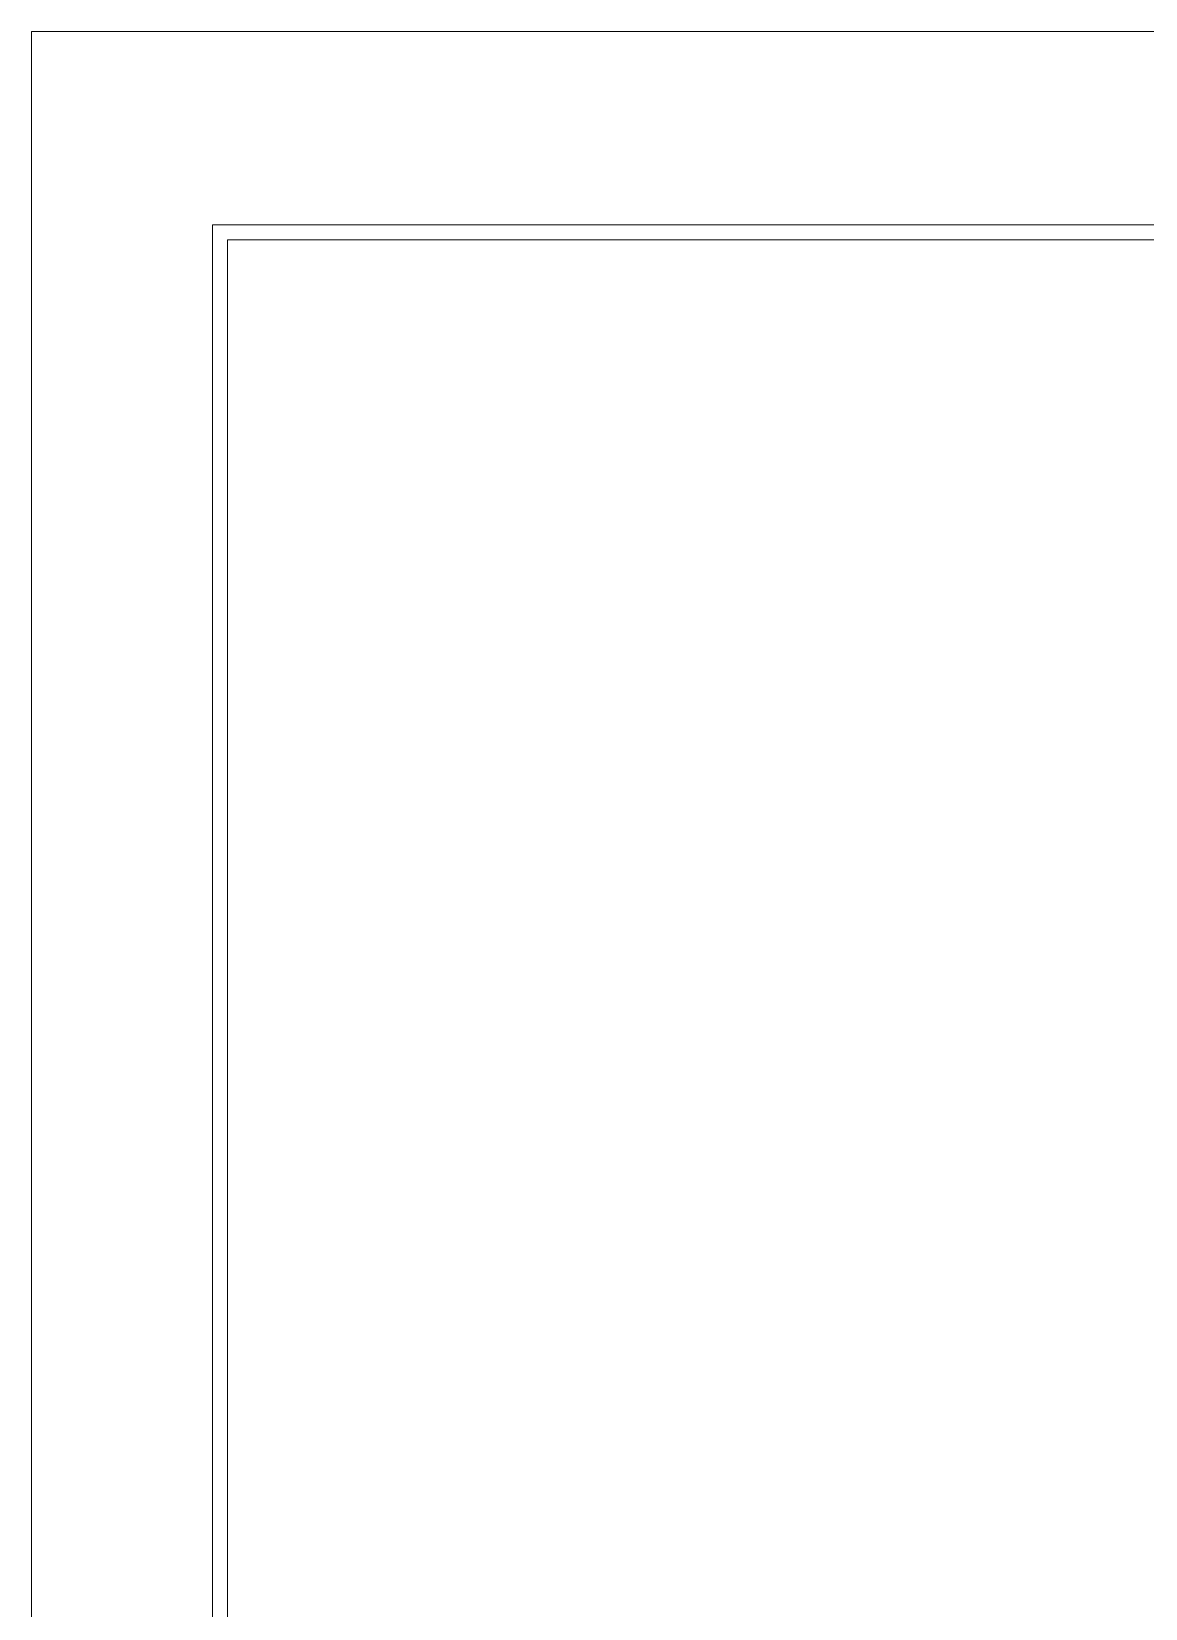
# Model space of a CAD drawing. Header units: millimetres. Extents: x 3083 to 7283, y 1609 to 4579.
# Drawn here: x 3083 to 4147, y 3073 to 4579 of the extents above; entities that cross this region are included whole.
import ezdxf

# ---------------------------------------------------------------- set-up
doc = ezdxf.new("R2010")
doc.units = ezdxf.units.MM

msp = doc.modelspace()

# ---------------------------------------------------------------- linework, layer by layer
at = {"lineweight": 5}
for p, q in [((3083.3, 4578.9), (7283.3, 4578.9)), ((3083.3, 1608.9), (3083.3, 4578.9)), ((3270.3, 4380.1), (7096.2, 4380.1)), ((3270.3, 2000.9), (3270.3, 4380.1)), ((7096.2, 4380.1), (3270.3, 4380.1)), ((3270.3, 4380.1), (3270.3, 1808.7))]:
    msp.add_line(p, q, dxfattribs=at)
at = {"color": 4, "lineweight": 5}
for p, q in [((7110.5, 4394.3), (3256.1, 4394.3)), ((3256.1, 4394.3), (3256.1, 1794.4))]:
    msp.add_line(p, q, dxfattribs=at)

doc.saveas('drawing.dxf')
